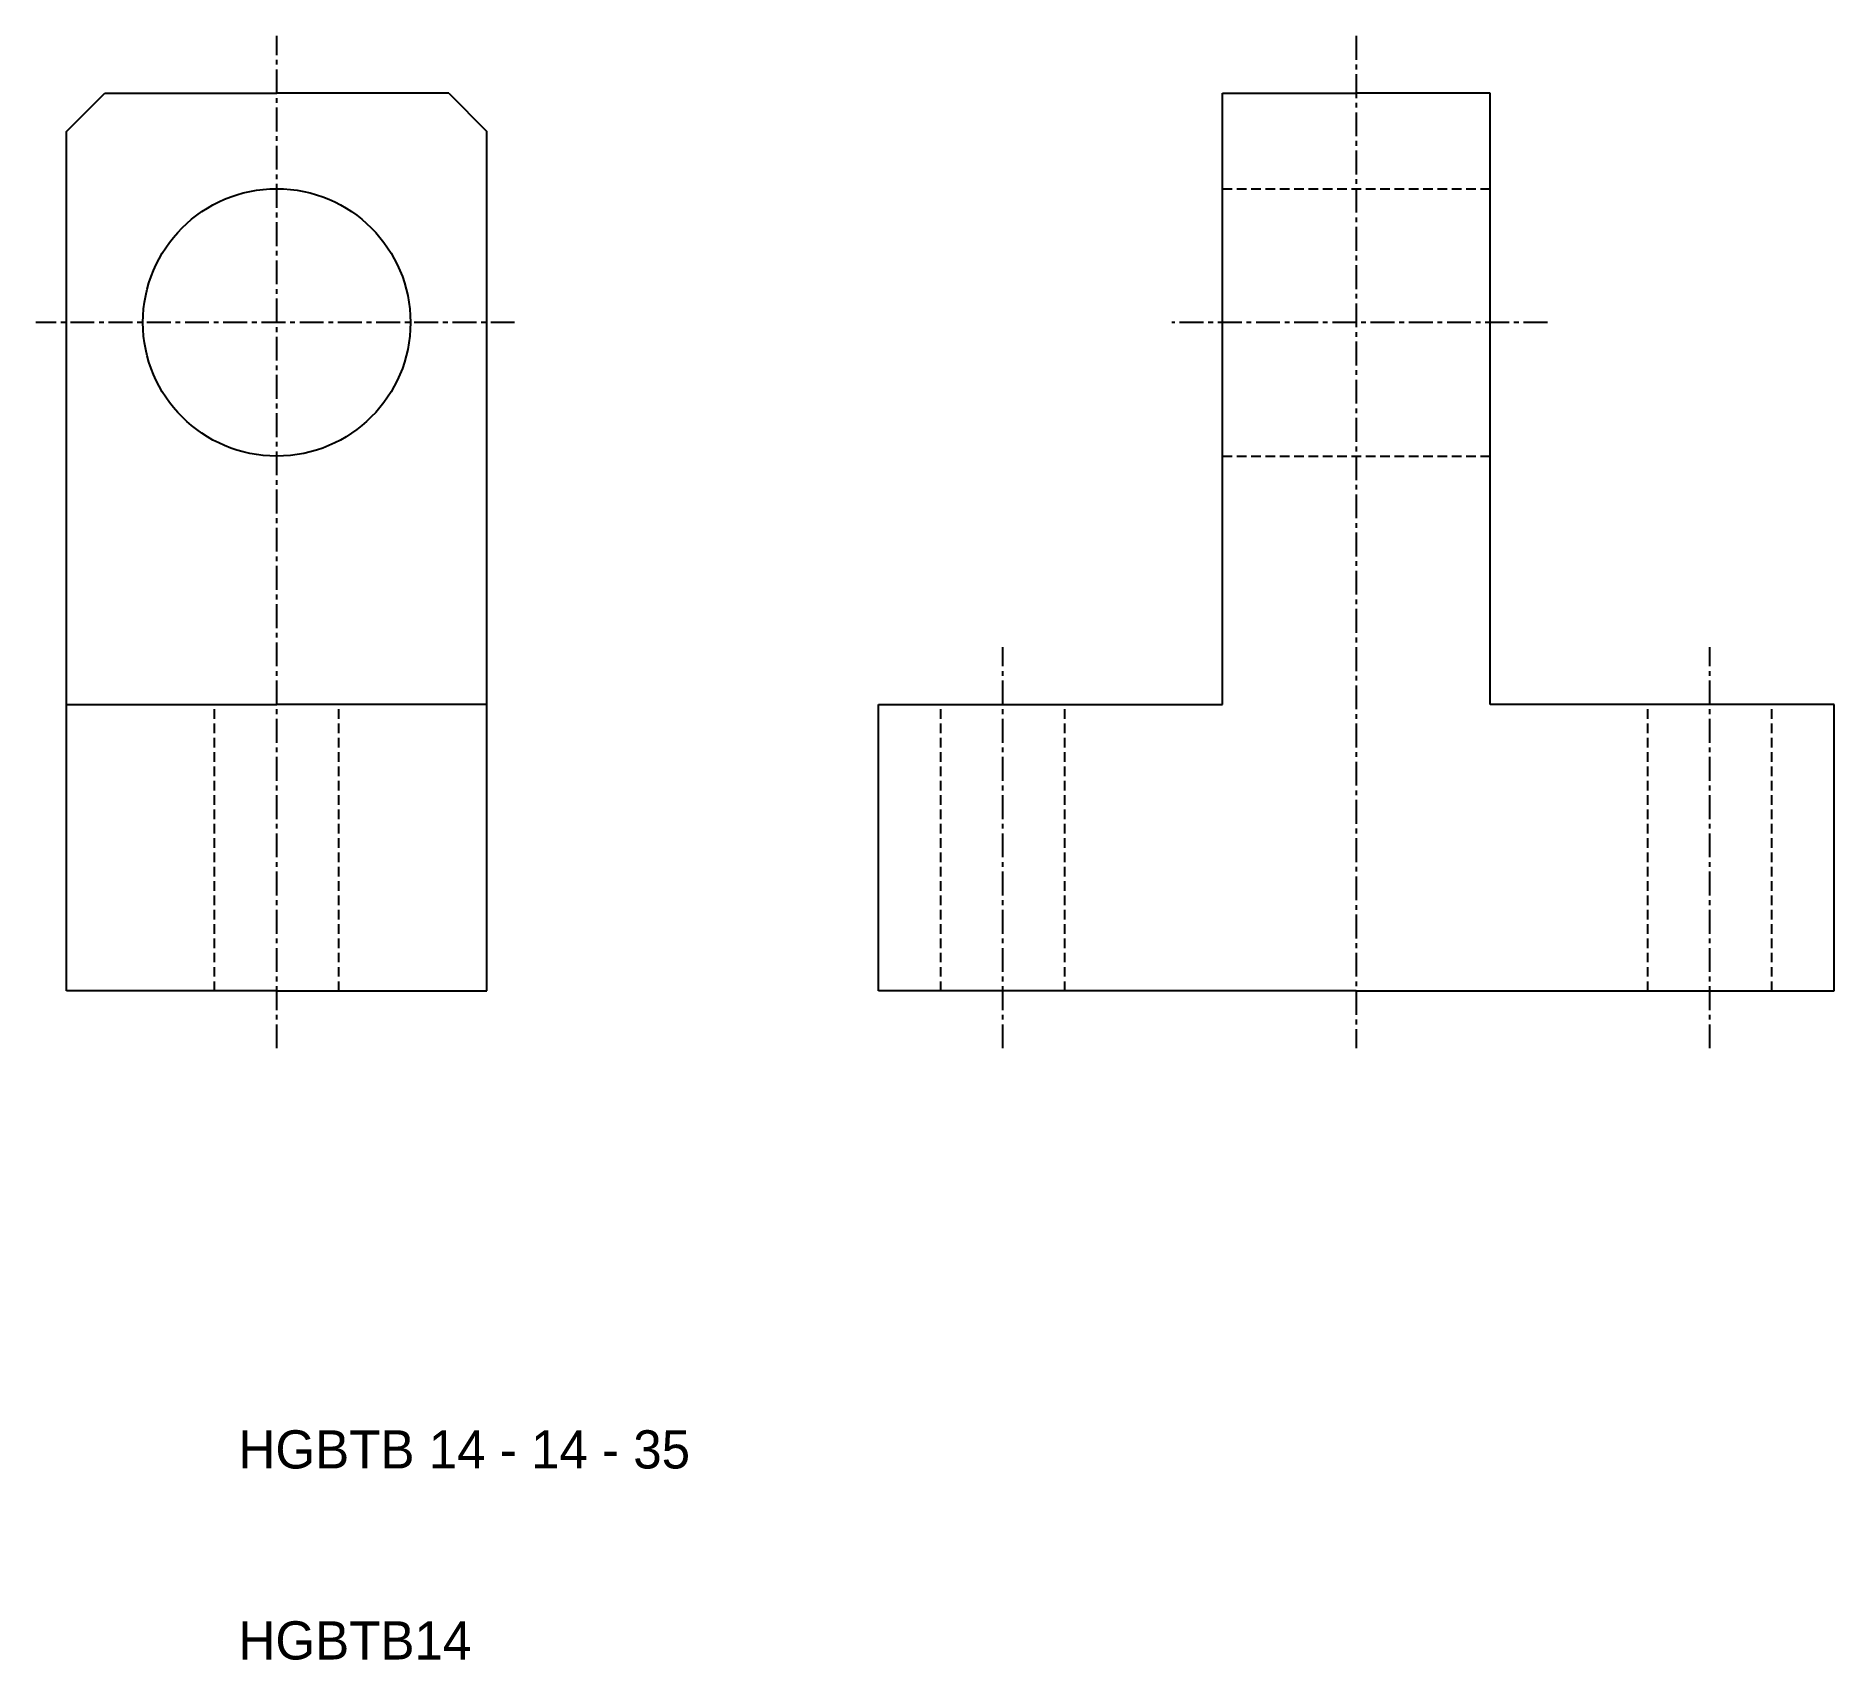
# Model space of a CAD drawing. Extents: x 32.6 to 126.7, y 199.5 to 284.5.
import ezdxf

# ---------------------------------------------------------------- set-up
doc = ezdxf.new("R2010")
doc.units = 0
doc.linetypes.add('CENTER', pattern=[2, 1.25, -0.25, 0.25, -0.25])
doc.linetypes.add('DASHED', pattern=[0.75, 0.5, -0.25])
doc.layers.get('0').update_dxf_attribs({"linetype": 'CONTINUOUS'})
doc.layers.add('CENTER', color=1, linetype='CENTER')

msp = doc.modelspace()

# ---------------------------------------------------------------- linework, layer by layer
at = {"color": 7, "linetype": 'CONTINUOUS'}
for p, q in [((34.197, 279.54), (36.197, 281.54)), ((36.197, 281.54), (45.197, 281.54)), ((54.197, 281.54), (45.197, 281.54)), ((54.197, 281.54), (56.197, 279.54)), ((94.697, 249.54), (94.697, 281.54)), ((94.697, 281.54), (101.697, 281.54)), ((108.697, 281.54), (101.697, 281.54)), ((108.697, 249.54), (108.697, 281.54)), ((34.197, 234.54), (34.197, 279.54)), ((56.197, 234.54), (56.197, 279.54)), ((34.197, 249.54), (45.197, 249.54)), ((56.197, 249.54), (45.197, 249.54)), ((76.697, 234.54), (76.697, 249.54)), ((76.697, 249.54), (94.697, 249.54)), ((126.697, 249.54), (108.697, 249.54)), ((126.697, 234.54), (126.697, 249.54)), ((45.197, 234.54), (34.197, 234.54)), ((45.197, 234.54), (56.197, 234.54)), ((101.697, 234.54), (76.697, 234.54)), ((101.697, 234.54), (126.697, 234.54))]:
    msp.add_line(p, q, dxfattribs=at)
at = {"color": 3, "linetype": 'DASHED'}
for p, q in [((94.697, 276.54), (108.697, 276.54)), ((94.697, 262.54), (108.697, 262.54)), ((41.947, 234.54), (41.947, 249.54)), ((48.447, 234.54), (48.447, 249.54)), ((79.947, 234.54), (79.947, 249.54)), ((86.447, 234.54), (86.447, 249.54)), ((116.947, 234.54), (116.947, 249.54)), ((123.447, 234.54), (123.447, 249.54))]:
    msp.add_line(p, q, dxfattribs=at)
at = {"color": 7, "linetype": 'CONTINUOUS'}
msp.add_circle((45.197, 269.54), 7, dxfattribs=at)
at = {"layer": 'CENTER', "color": 1, "linetype": 'CENTER'}
for p, q in [((45.197, 231.54), (45.197, 284.54)), ((101.697, 284.54), (101.697, 231.54)), ((57.649, 269.54), (32.597, 269.54)), ((111.697, 269.54), (92.041, 269.54)), ((83.197, 231.54), (83.197, 252.54)), ((120.197, 231.54), (120.197, 252.54))]:
    msp.add_line(p, q, dxfattribs=at)

# ---------------------------------------------------------------- texts
at = {"color": 7, "linetype": 'CONTINUOUS'}
for s, p in [('HGBTB 14 - 14 - 35', (43.197, 209.54)), ('HGBTB14', (43.197, 199.54))]:
    msp.add_text(s, height=2, dxfattribs=at).set_placement(p)

doc.saveas('drawing.dxf')
